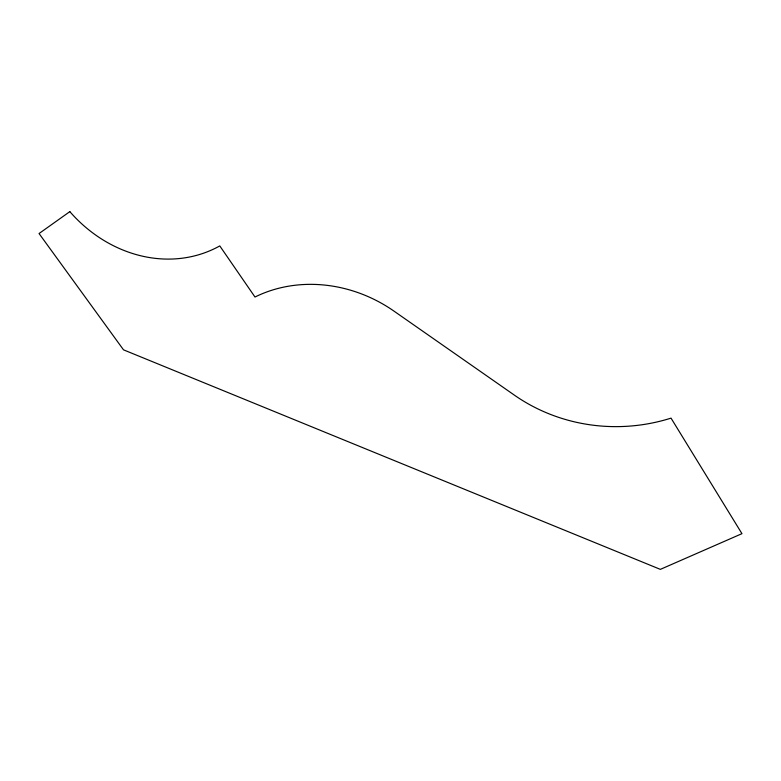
<?xml version="1.0" encoding="UTF-8"?>
<svg xmlns="http://www.w3.org/2000/svg" width="781" height="781" viewBox="0 0 781 781"><rect width="100%" height="100%" fill="white"/><g stroke="black" fill="none" stroke-linecap="round" stroke-linejoin="round"><path stroke-width="1.17" d="M69.831 211.631L39.05 233.539L123.505 349.829L660.355 569.369L741.95 533.667L671.025 418.128A173.216 163.698 -7.7 0 1 514.464 395.196L393.946 311.092A134.068 118.888 32.1 0 0 254.987 297.024L219.783 245.917A133.59 116.965 59.8 0 1 69.831 211.631"/></g></svg>
